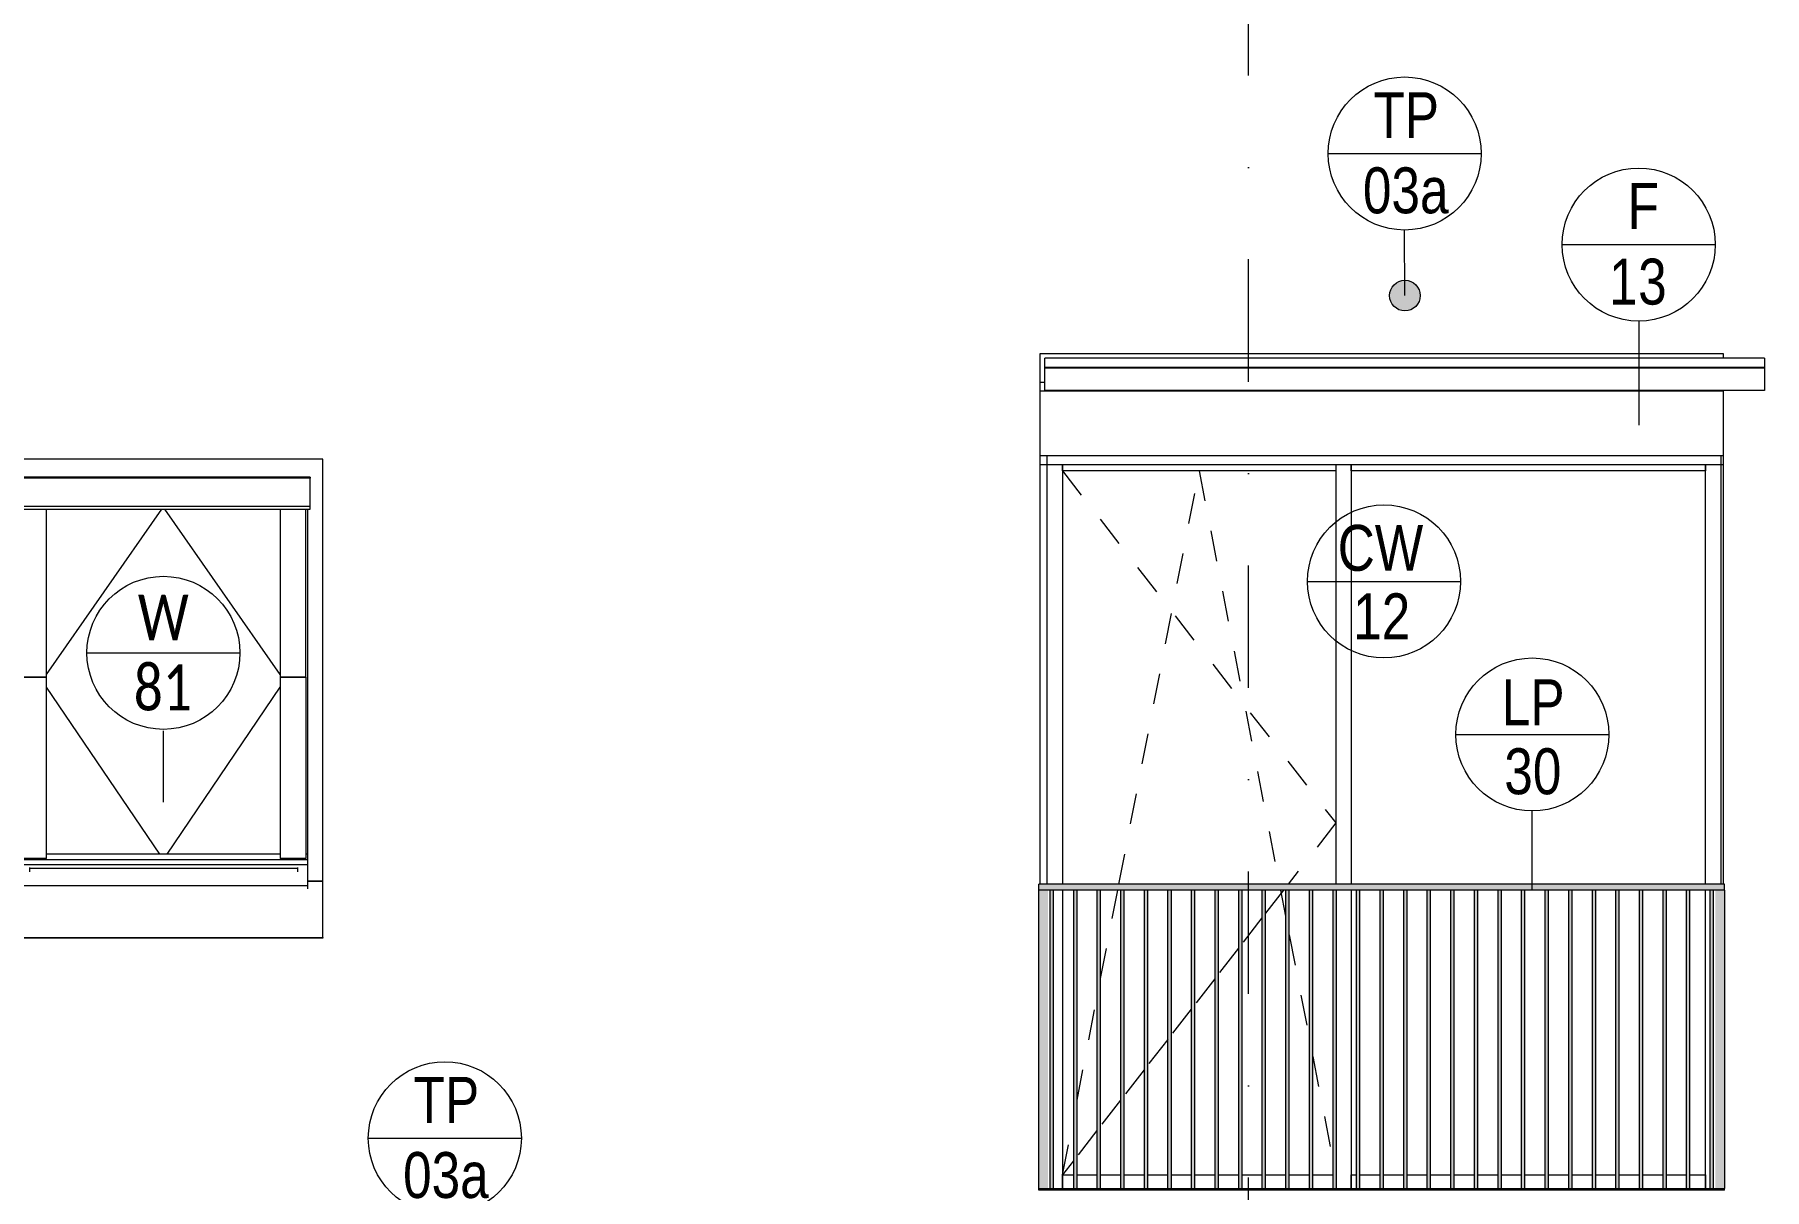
# Model space of a CAD drawing. Header units: millimetres. Extents: x -9129 to 220959, y -4760 to 72638.
# Drawn here: x -3816 to 1834, y 7803 to 11575 of the extents above; entities that cross this region are included whole.
import ezdxf

# ---------------------------------------------------------------- set-up
doc = ezdxf.new("R2010")
doc.units = ezdxf.units.MM
doc.linetypes.add('HA_Dash_2mm-S1mm', pattern=[200, 100, -100])
doc.linetypes.add('HA_DashDot_10mm-S3mm', pattern=[1000, 400, -300, 0, -300])
for name, color, linetype, lineweight in [('A-DETL-____-THIN', 9, 'Continuous', 9), ('A-DOOR-____-OTLN', 9, 'Continuous', 9), ('A-FLOR-HRAL-IDEN', 9, 'Continuous', 9), ('A-FLOR-HRAL-OTLN', 9, 'Continuous', 9), ('A-GENM-____-IDEN', 9, 'Continuous', 9), ('A-GENM-____-OTLN', 9, 'Continuous', 9), ('A-GLAZ-____-IDEN', 9, 'Continuous', 9), ('A-GLAZ-____-OTLN', 9, 'Continuous', 5), ('A-GLAZ-CURT-OTLN', 9, 'Continuous', 5), ('A-GLAZ-CWMG-OTLN', 9, 'Continuous', 5), ('A-ROOF-____-OTLN', 9, 'Continuous', 9), ('A-WALL-____-IDEN', 9, 'Continuous', 9), ('A-WALL-____-OTLN', 9, 'Continuous', 9), ('G-____-____-TEXT', 9, 'Continuous', 5), ('S-GRID-____-OTLN', 9, 'Continuous', 5)]:
    doc.layers.add(name, color=color, linetype=linetype, lineweight=lineweight)
doc.styles.add('Arial_2', font='arial.ttf', dxfattribs={"width": 0.8, "height": 150})
doc.styles.add('Calibri', font='calibri.ttf', dxfattribs={"width": 0.8, "height": 150})

# ---------------------------------------------------------------- blocks, each defined once
blk = doc.blocks.new('Railing - 40 x12 mm-1449025-D_pohled jižní_DPS pohled')
at = {"layer": 'A-FLOR-HRAL-OTLN'}
blk.add_hatch(color=256, dxfattribs=at).paths.add_polyline_path([(-1280.8, 4655), (-1280.8, 5630), (-1310.8, 5630), (-1310.8, 4655)])
at = {"layer": 'A-FLOR-HRAL-OTLN', "color": 7}
blk.add_line((-1280.8, 5630), (-1280.8, 4655), dxfattribs=at)
blk = doc.blocks.new('Railing - 40 x12 mm-V1-D_pohled jižní_DPS pohled')
at = {"layer": 'A-FLOR-HRAL-OTLN'}
blk.add_hatch(color=256, dxfattribs=at).paths.add_polyline_path([(-1310.8, 4655), (-1310.8, 5630), (-1322.8, 5630), (-1322.8, 4655)])
at = {"layer": 'A-FLOR-HRAL-OTLN', "color": 7}
for p, q in [((-1310.8, 5630), (-1322.8, 5630)), ((-1322.8, 5630), (-1322.8, 4655)), ((-1310.8, 4655), (-1310.8, 5630)), ((-1322.8, 4655), (-1310.8, 4655))]:
    blk.add_line(p, q, dxfattribs=at)
blk = doc.blocks.new('Railing - 40 x12 mm-V2-D_pohled jižní_DPS pohled')
at = {"layer": 'A-FLOR-HRAL-OTLN'}
blk.add_hatch(color=256, dxfattribs=at).paths.add_polyline_path([(-5480.8, 4655), (-5480.8, 5630), (-5510.8, 5630), (-5510.8, 4655)])
at = {"layer": 'A-FLOR-HRAL-OTLN', "color": 7}
blk.add_line((-5510.8, 4655), (-5510.8, 5630), dxfattribs=at)
blk = doc.blocks.new('Railing - Railing-1448841-D_pohled jižní_DPS pohled')
at = {"layer": 'A-FLOR-HRAL-OTLN'}
blk.add_hatch(color=256, dxfattribs=at).paths.add_polyline_path([(761, 7800), (1704.3, 7800), (1704.3, 7805), (-535.7, 7805), (-535.7, 7800), (495.4, 7800)])
at = {"layer": 'A-FLOR-HRAL-OTLN', "color": 7}
for p, q in [((-535.7, 7800), (-535.7, 7805)), ((-535.7, 7805), (1704.3, 7805)), ((1704.3, 7800), (-535.7, 7800)), ((1704.3, 7800), (1704.3, 7805))]:
    blk.add_line(p, q, dxfattribs=at)
for name, p in [('Railing - 40 x12 mm-V2-D_pohled jižní_DPS pohled', (4975, 3150)), ('Railing - 40 x12 mm-V1-D_pohled jižní_DPS pohled', (823, 3150)), ('Railing - 40 x12 mm-V1-D_pohled jižní_DPS pohled', (900, 3150)), ('Railing - 40 x12 mm-V1-D_pohled jižní_DPS pohled', (977, 3150)), ('Railing - 40 x12 mm-V1-D_pohled jižní_DPS pohled', (1054, 3150)), ('Railing - 40 x12 mm-V1-D_pohled jižní_DPS pohled', (1131, 3150)), ('Railing - 40 x12 mm-V1-D_pohled jižní_DPS pohled', (1208, 3150)), ('Railing - 40 x12 mm-V1-D_pohled jižní_DPS pohled', (1285, 3150)), ('Railing - 40 x12 mm-V1-D_pohled jižní_DPS pohled', (1362, 3150)), ('Railing - 40 x12 mm-V1-D_pohled jižní_DPS pohled', (1439, 3150)), ('Railing - 40 x12 mm-V1-D_pohled jižní_DPS pohled', (1516, 3150)), ('Railing - 40 x12 mm-V1-D_pohled jižní_DPS pohled', (1593, 3150)), ('Railing - 40 x12 mm-V1-D_pohled jižní_DPS pohled', (1670, 3150)), ('Railing - 40 x12 mm-V1-D_pohled jižní_DPS pohled', (1747, 3150)), ('Railing - 40 x12 mm-V1-D_pohled jižní_DPS pohled', (1824, 3150)), ('Railing - 40 x12 mm-V1-D_pohled jižní_DPS pohled', (1901, 3150)), ('Railing - 40 x12 mm-V1-D_pohled jižní_DPS pohled', (1978, 3150)), ('Railing - 40 x12 mm-V1-D_pohled jižní_DPS pohled', (2055, 3150)), ('Railing - 40 x12 mm-V1-D_pohled jižní_DPS pohled', (2132, 3150)), ('Railing - 40 x12 mm-V1-D_pohled jižní_DPS pohled', (2209, 3150)), ('Railing - 40 x12 mm-V1-D_pohled jižní_DPS pohled', (2286, 3150)), ('Railing - 40 x12 mm-V1-D_pohled jižní_DPS pohled', (2363, 3150)), ('Railing - 40 x12 mm-V1-D_pohled jižní_DPS pohled', (2440, 3150)), ('Railing - 40 x12 mm-V1-D_pohled jižní_DPS pohled', (2517, 3150)), ('Railing - 40 x12 mm-V1-D_pohled jižní_DPS pohled', (2594, 3150)), ('Railing - 40 x12 mm-V1-D_pohled jižní_DPS pohled', (2671, 3150)), ('Railing - 40 x12 mm-V1-D_pohled jižní_DPS pohled', (2748, 3150)), ('Railing - 40 x12 mm-V1-D_pohled jižní_DPS pohled', (2825, 3150)), ('Railing - 40 x12 mm-V1-D_pohled jižní_DPS pohled', (2902, 3150)), ('Railing - 40 x12 mm-V1-D_pohled jižní_DPS pohled', (2979, 3150)), ('Railing - 40 x12 mm-1449025-D_pohled jižní_DPS pohled', (2985, 3150))]:
    blk.add_blockref(name, p)
blk = doc.blocks.new('Top Rail Type - Top Rail_Internal_-1448865-D_pohled jižní_DPS pohled')
at = {"layer": 'A-FLOR-HRAL-OTLN'}
blk.add_hatch(color=256, dxfattribs=at).paths.add_polyline_path([(761, 8780), (1704.3, 8780), (1704.3, 8800), (-535.7, 8800), (-535.7, 8780), (229.7, 8780)])
at = {"layer": 'A-FLOR-HRAL-OTLN', "color": 7}
for p, q in [((-535.7, 8780), (-535.7, 8800)), ((1704.3, 8800), (-535.7, 8800)), ((1704.3, 8780), (-535.7, 8780)), ((1704.3, 8780), (1704.3, 8800))]:
    blk.add_line(p, q, dxfattribs=at)
blk = doc.blocks.new('Systémový panel - Sklo-1655971-D_pohled jižní_DPS pohled')
at = {"layer": 'A-GLAZ-CURT-OTLN', "color": 250}
for p, q in [((1641.8, 10150), (484.3, 10150)), ((484.3, 10150), (484.3, 8800)), ((1641.8, 8800), (1641.8, 10150)), ((484.3, 8780), (484.3, 7850)), ((1641.8, 7850), (1641.8, 8780)), ((484.3, 7850), (501.3, 7850)), ((513.3, 7850), (578.3, 7850)), ((590.3, 7850), (655.3, 7850)), ((667.3, 7850), (732.3, 7850)), ((744.3, 7850), (809.3, 7850)), ((821.3, 7850), (886.3, 7850)), ((898.3, 7850), (963.3, 7850)), ((975.3, 7850), (1040.3, 7850)), ((1052.3, 7850), (1117.3, 7850)), ((1129.3, 7850), (1194.3, 7850)), ((1206.3, 7850), (1271.3, 7850)), ((1283.3, 7850), (1348.3, 7850)), ((1360.3, 7850), (1425.3, 7850)), ((1437.3, 7850), (1502.3, 7850)), ((1514.3, 7850), (1579.3, 7850)), ((1591.3, 7850), (1641.8, 7850))]:
    blk.add_line(p, q, dxfattribs=at)
blk = doc.blocks.new('Obdélníková příčel - 50x70mm EXT-1691940-D_pohled jižní_DPS pohled')
at = {"layer": 'A-GLAZ-CWMG-OTLN', "color": 250}
for p, q in [((-458.2, 10150), (-458.2, 10170)), ((434.3, 10150), (-458.2, 10150)), ((434.3, 10170), (434.3, 10150))]:
    blk.add_line(p, q, dxfattribs=at)
blk = doc.blocks.new('Obdélníková příčel - 50x70mm EXT-1655972-D_pohled jižní_DPS pohled')
at = {"layer": 'A-GLAZ-CWMG-OTLN', "color": 250}
for p, q in [((484.3, 7805), (484.3, 7850)), ((484.3, 7850), (501.3, 7850)), ((513.3, 7850), (578.3, 7850)), ((590.3, 7850), (655.3, 7850)), ((667.3, 7850), (732.3, 7850)), ((744.3, 7850), (809.3, 7850)), ((821.3, 7850), (886.3, 7850)), ((898.3, 7850), (963.3, 7850)), ((975.3, 7850), (1040.3, 7850)), ((1052.3, 7850), (1117.3, 7850)), ((1129.3, 7850), (1194.3, 7850)), ((1206.3, 7850), (1271.3, 7850)), ((1283.3, 7850), (1348.3, 7850)), ((1360.3, 7850), (1425.3, 7850)), ((1437.3, 7850), (1502.3, 7850)), ((1514.3, 7850), (1579.3, 7850)), ((1591.3, 7850), (1641.8, 7850)), ((1641.8, 7850), (1641.8, 7805))]:
    blk.add_line(p, q, dxfattribs=at)
blk = doc.blocks.new('Obdélníková příčel - 50x70mm EXT-1479396-D_pohled jižní_DPS pohled')
at = {"layer": 'A-GLAZ-CWMG-OTLN', "color": 250}
for p, q in [((-458.2, 10170), (-458.2, 8800)), ((-458.2, 8780), (-458.2, 7805))]:
    blk.add_line(p, q, dxfattribs=at)
blk = doc.blocks.new('Obdélníková příčel - 50x70mm EXT-1479397-D_pohled jižní_DPS pohled')
at = {"layer": 'A-GLAZ-CWMG-OTLN', "color": 250}
for p, q in [((1641.8, 8800), (1641.8, 10170)), ((1641.8, 7805), (1641.8, 8780))]:
    blk.add_line(p, q, dxfattribs=at)
blk = doc.blocks.new('ABMV_CW_Single_Swing_Generic - Ex_Glass_SKLOPNE-1691942-D_pohled jižní_DPS pohled')
at = {"layer": 'A-DOOR-____-OTLN', "color": 250, "linetype": 'HA_Dash_2mm-S1mm', "lineweight": 5}
for p, q in [((-458.2, 10150), (434.3, 9000)), ((-273.9, 8800), (-11.9, 10150)), ((-11.9, 10150), (250, 8800)), ((434.3, 9000), (279.1, 8800)), ((-333.7, 8491.4), (-277.7, 8780)), ((263.6, 8780), (205.3, 8704.9)), ((253.9, 8780), (270.3, 8695.5)), ((193.3, 8689.4), (128.3, 8605.6)), ((116.3, 8590.2), (51.3, 8506.4)), ((282.3, 8633.7), (347.3, 8298.7)), ((39.3, 8491), (-25.7, 8407.2)), ((-410.7, 8094.5), (-345.7, 8429.6)), ((-37.7, 8391.8), (-102.7, 8308)), ((-114.7, 8292.5), (-179.7, 8208.8)), ((-191.7, 8193.3), (-256.7, 8109.6)), ((359.3, 8236.8), (424.3, 7901.8)), ((-268.7, 8094.1), (-333.7, 8010.4)), ((-458.2, 7850), (-422.7, 8032.7)), ((-345.7, 7994.9), (-410.7, 7911.1)), ((-422.7, 7895.7), (-458.2, 7850))]:
    blk.add_line(p, q, dxfattribs=at)
blk = doc.blocks.new('Obdélníková příčel - 50x70mm EXT-1655973-D_pohled jižní_DPS pohled')
at = {"layer": 'A-GLAZ-CWMG-OTLN', "color": 250}
for p, q in [((484.3, 10150), (484.3, 10170)), ((1641.8, 10150), (484.3, 10150)), ((1641.8, 10170), (1641.8, 10150))]:
    blk.add_line(p, q, dxfattribs=at)
blk = doc.blocks.new('Obdélníková příčel - 50x70mm EXT-1691941-D_pohled jižní_DPS pohled')
at = {"layer": 'A-GLAZ-CWMG-OTLN', "color": 250}
for p, q in [((-458.2, 7805), (-458.2, 7850)), ((-458.2, 7850), (-422.7, 7850)), ((-410.7, 7850), (-345.7, 7850)), ((-333.7, 7850), (-268.7, 7850)), ((-256.7, 7850), (-191.7, 7850)), ((-179.7, 7850), (-114.7, 7850)), ((-102.7, 7850), (-37.7, 7850)), ((-25.7, 7850), (39.3, 7850)), ((51.3, 7850), (116.3, 7850)), ((128.3, 7850), (193.3, 7850)), ((205.3, 7850), (270.3, 7850)), ((282.3, 7850), (347.3, 7850)), ((359.3, 7850), (424.3, 7850))]:
    blk.add_line(p, q, dxfattribs=at)
blk = doc.blocks.new('Obdélníková příčel - 50x70mm EXT-1479394-D_pohled jižní_DPS pohled')
at = {"layer": 'A-GLAZ-CWMG-OTLN', "color": 250}
for p, q in [((434.3, 10170), (434.3, 8800)), ((484.3, 10170), (484.3, 8800)), ((484.3, 8780), (484.3, 7805))]:
    blk.add_line(p, q, dxfattribs=at)
blk = doc.blocks.new('HA_GM_Gutter_Balcony - HA_GM_Gutter_Facade TP03-1639326-D_pohled jižní_DPS pohled')
at = {"layer": 'A-GENM-____-OTLN', "color": 7}
for p, q in [((-515.7, 10487.9), (-515.7, 10517.7)), ((1834.3, 10517.7), (-515.7, 10517.7)), ((1834.3, 10517.7), (1834.3, 10487.9)), ((-515.7, 10485.4), (-515.7, 10487.9)), ((1834.3, 10487.9), (-515.7, 10487.9)), ((-515.7, 10412.7), (-515.7, 10485.4)), ((1834.3, 10485.4), (-515.7, 10485.4)), ((1834.3, 10487.9), (1834.3, 10485.4)), ((1834.3, 10485.4), (1834.3, 10412.7)), ((1834.3, 10412.7), (-515.7, 10412.7))]:
    blk.add_line(p, q, dxfattribs=at)
blk = doc.blocks.new('Roof-Windows_VELUX_GLL_1061 - PK08-1755427-D_pohled jižní_DPS pohled')
at = {"layer": 'A-GLAZ-____-OTLN', "color": 250}
for p, q in [((20267.9, 10187.8), (19225.9, 10187.8)), ((19225.9, 10187.8), (19225.9, 8808.8)), ((20267.9, 8808.8), (20267.9, 10187.8)), ((20267.9, 10185.8), (20267.9, 10187.8)), ((19267.8, 10125.7), (19267.8, 10128.7)), ((20226, 10128.7), (19267.8, 10128.7)), ((20226, 10125.7), (19267.8, 10125.7)), ((19267.8, 10125.7), (19267.8, 10033)), ((20226, 10128.7), (20226, 10125.7)), ((20226, 10033), (20226, 10125.7)), ((20226, 10033), (19267.8, 10033)), ((19267.8, 10033), (19267.8, 10024.7)), ((19267.8, 10024.7), (20226, 10024.7)), ((19275.9, 10024.7), (19275.9, 8897.6)), ((19282.2, 10024), (19282.2, 9475.1)), ((19365.5, 9484.3), (19742.1, 10024.7)), ((19365.5, 9475.1), (19365.5, 10024)), ((20128.3, 9484.3), (19751.6, 10024.7)), ((20128.3, 10024), (20128.3, 9475.1)), ((20211.5, 9475.1), (20211.5, 10024)), ((20217.9, 10024.7), (20217.9, 8897.6)), ((20226, 10024.7), (20226, 10033)), ((19282.2, 9475.1), (19365.5, 9475.1)), ((19282.2, 8882.8), (19282.2, 9475.1)), ((19365.5, 9475.1), (19282.2, 9475.1)), ((19365.5, 8882.8), (19365.5, 9475.1)), ((19735.1, 8897.6), (19365.5, 9443.3)), ((19758.6, 8897.6), (20128.3, 9443.3)), ((20128.3, 9475.1), (20211.5, 9475.1)), ((20128.3, 9475.1), (20128.3, 8882.8)), ((20211.5, 9475.1), (20128.3, 9475.1)), ((20211.5, 9475.1), (20211.5, 8882.8)), ((19275.9, 8886.2), (19275.9, 8897.6)), ((19282.2, 8897.6), (19275.9, 8897.6)), ((19275.9, 8862.6), (19275.9, 8878.9)), ((20217.9, 8878.9), (19275.9, 8878.9)), ((19365.5, 8882.8), (19282.2, 8882.8)), ((19365.5, 8882.3), (19282.2, 8882.3)), ((20128.3, 8897.6), (19365.5, 8897.6)), ((20211.5, 8882.8), (20128.3, 8882.8)), ((20211.5, 8882.3), (20128.3, 8882.3)), ((20217.9, 8897.6), (20211.5, 8897.6)), ((20217.9, 8897.6), (20217.9, 8886.2)), ((20217.9, 8878.9), (20217.9, 8862.6)), ((19275.9, 8853.5), (19275.9, 8862.6)), ((20217.9, 8862.6), (19275.9, 8862.6)), ((19275.9, 8853.5), (19275.9, 8839.8)), ((19308.9, 8853.5), (19308.9, 8839.8)), ((19308.9, 8851.5), (20184.9, 8851.5)), ((20184.9, 8853.5), (20184.9, 8839.8)), ((20217.9, 8862.6), (20217.9, 8853.5)), ((20217.9, 8853.5), (20217.9, 8839.8)), ((19225.9, 8808.8), (19275.9, 8808.8)), ((19275.9, 8808.8), (19225.9, 8808.8)), ((19225.9, 8808.8), (19225.9, 8624.7)), ((19275.9, 8784.6), (19275.9, 8795.2)), ((19275.9, 8795.1), (20217.9, 8795.1)), ((20217.9, 8808.8), (20267.9, 8808.8)), ((20267.9, 8808.8), (20217.9, 8808.8)), ((20217.9, 8795.2), (20217.9, 8784.6)), ((20267.9, 8624.7), (20267.9, 8808.8)), ((19225.9, 8624.7), (20267.9, 8624.7)), ((19225.9, 8622.8), (19225.9, 8624.7)), ((20267.9, 8622.8), (19225.9, 8622.8)), ((20267.9, 8624.7), (20267.9, 8622.8))]:
    blk.add_line(p, q, dxfattribs=at)
for centre, major_axis, start_param, end_param in [((19275.9, 8864), (0, 36.5), 0.91744, 1.152039), ((20217.9, 8864), (0, 36.5), 0.91744, 1.152039), ((19275.9, 8782.7), (0, 100.7), 0.965341, 1.414861), ((20217.9, 8782.7), (0, 100.7), 0.965341, 1.414861), ((19275.9, 8797.9), (0, 2.83), 1.414861, 3.104254), ((20217.9, 8797.9), (0, 2.83), 1.414861, 3.104254)]:
    blk.add_ellipse(centre, major_axis=major_axis, ratio=0.000022, start_param=start_param, end_param=end_param, dxfattribs=at)
blk = doc.blocks.new('185-01_OBJEKT D_Central_rvt-1-D_pohled jižní_DPS pohled')
at = {"layer": 'A-GENM-____-OTLN', "color": 7}
for p, q in [((-530.7, 10440), (-515.7, 10440)), ((1699.3, 10170), (-530.7, 10170))]:
    blk.add_line(p, q, dxfattribs=at)
at = {"layer": 'A-ROOF-____-OTLN', "color": 7}
for p, q in [((-530.7, 10533.4), (1699.3, 10533.4)), ((-530.7, 8800), (-530.7, 10533.4)), ((1699.3, 10533.4), (1699.3, 10517.7)), ((1699.3, 10412.7), (1699.3, 8800))]:
    blk.add_line(p, q, dxfattribs=at)
at = {"layer": 'A-WALL-____-OTLN', "color": 7}
for p, q in [((1699.3, 10410), (-530.7, 10410)), ((-530.7, 10200), (1699.3, 10200)), ((-508.2, 8800), (-508.2, 10200)), ((1691.8, 10200), (1691.8, 8800))]:
    blk.add_line(p, q, dxfattribs=at)
at = {"layer": 'A-DOOR-____-OTLN', "lineweight": 9}
blk.add_blockref('ABMV_CW_Single_Swing_Generic - Ex_Glass_SKLOPNE-1691942-D_pohled jižní_DPS pohled', (0, 0), dxfattribs=at)
at = {"layer": 'A-FLOR-HRAL-OTLN', "lineweight": 9}
for name in ['Top Rail Type - Top Rail_Internal_-1448865-D_pohled jižní_DPS pohled', 'Railing - Railing-1448841-D_pohled jižní_DPS pohled']:
    blk.add_blockref(name, (0, 0), dxfattribs=at)
at = {"layer": 'A-GENM-____-OTLN', "lineweight": 9}
blk.add_blockref('HA_GM_Gutter_Balcony - HA_GM_Gutter_Facade TP03-1639326-D_pohled jižní_DPS pohled', (0, 0), dxfattribs=at)
at = {"layer": 'A-GLAZ-____-OTLN', "lineweight": 9}
blk.add_blockref('Roof-Windows_VELUX_GLL_1061 - PK08-1755427-D_pohled jižní_DPS pohled', (-23141.8, 0.4), dxfattribs=at)
at = {"layer": 'A-GLAZ-CURT-OTLN', "lineweight": 9}
blk.add_blockref('Systémový panel - Sklo-1655971-D_pohled jižní_DPS pohled', (0, 0), dxfattribs=at)
at = {"layer": 'A-GLAZ-CWMG-OTLN', "lineweight": 9}
for name in ['Obdélníková příčel - 50x70mm EXT-1691940-D_pohled jižní_DPS pohled', 'Obdélníková příčel - 50x70mm EXT-1479396-D_pohled jižní_DPS pohled', 'Obdélníková příčel - 50x70mm EXT-1479394-D_pohled jižní_DPS pohled', 'Obdélníková příčel - 50x70mm EXT-1655973-D_pohled jižní_DPS pohled', 'Obdélníková příčel - 50x70mm EXT-1479397-D_pohled jižní_DPS pohled', 'Obdélníková příčel - 50x70mm EXT-1691941-D_pohled jižní_DPS pohled', 'Obdélníková příčel - 50x70mm EXT-1655972-D_pohled jižní_DPS pohled']:
    blk.add_blockref(name, (0, 0), dxfattribs=at)
blk = doc.blocks.new('HA_TAG_WD - Type Mark-1502833-D_pohled jižní_DPS pohled')
at = {"layer": 'A-GLAZ-____-IDEN'}
blk.add_line((-3644.9, 9555.5), (-3144.9, 9555.5), dxfattribs=at)
blk.add_circle((-3394.9, 9555.5), 250, dxfattribs=at)
blk = doc.blocks.new('HA_TAG_GM_Products - Generic-588599-D_pohled jižní_DPS pohled')
at = {"layer": 'A-GENM-____-IDEN'}
blk.add_line((8069.3, 11146.1), (8569.3, 11146.1), dxfattribs=at)
blk.add_circle((8319.3, 11146.1), 250, dxfattribs=at)
blk = doc.blocks.new('HA_TAG_cWA - Default-922888-D_pohled jižní_DPS pohled')
at = {"layer": 'A-WALL-____-IDEN'}
blk.add_line((341.8, 9788.8), (841.8, 9788.8), dxfattribs=at)
blk.add_circle((591.8, 9788.8), 250, dxfattribs=at)
blk = doc.blocks.new('HA_TAG_GM_Railings - Generic-2229991-D_pohled jižní_DPS pohled')
at = {"layer": 'A-FLOR-HRAL-IDEN'}
blk.add_line((18716.5, 6098.2), (19216.5, 6098.2), dxfattribs=at)
blk.add_circle((18966.5, 6098.2), 250, dxfattribs=at)

msp = doc.modelspace()

# ---------------------------------------------------------------- hatches: boundary and pattern name
at = {"layer": 'A-GENM-____-IDEN'}
h = msp.add_hatch(color=256, dxfattribs=at)
edge = h.paths.add_edge_path()
edge.add_arc((660.2, 10722.5), 50, 0, 360)

# ---------------------------------------------------------------- linework, layer by layer
at = {"layer": 'A-DETL-____-THIN'}
for p, q in [((1173.7, 10889.4), (1673.7, 10889.4)), ((1423.7, 10639.4), (1423.7, 10299.4))]:
    msp.add_line(p, q, dxfattribs=at)
msp.add_circle((1423.7, 10889.4), 250, dxfattribs=at)
at = {"layer": 'A-FLOR-HRAL-IDEN'}
msp.add_line((1076.3, 8780), (1076.3, 9038.8), dxfattribs=at)
at = {"layer": 'A-GENM-____-IDEN'}
msp.add_line((660.2, 10722.5), (659.3, 10936.8), dxfattribs=at)
msp.add_circle((660.2, 10722.5), 50, dxfattribs=at)
at = {"layer": 'A-GLAZ-____-IDEN'}
msp.add_line((-3394.9, 9067.3), (-3394.9, 9301), dxfattribs=at)
at = {"layer": 'S-GRID-____-OTLN', "linetype": 'HA_DashDot_10mm-S3mm', "lineweight": 9}
msp.add_line((149.3, -1559.8), (149.3, 15365.8), dxfattribs=at)

# ---------------------------------------------------------------- block references
at = {"lineweight": 5}
msp.add_blockref('185-01_OBJEKT D_Central_rvt-1-D_pohled jižní_DPS pohled', (0, 0), dxfattribs=at)
at = {"layer": 'A-FLOR-HRAL-IDEN'}
msp.add_blockref('HA_TAG_GM_Railings - Generic-2229991-D_pohled jižní_DPS pohled', (-17890.2, 3190.6), dxfattribs=at)
at = {"layer": 'A-GENM-____-IDEN'}
for p in [(-7660, 40.7), (-10795, -3176.3)]:
    msp.add_blockref('HA_TAG_GM_Products - Generic-588599-D_pohled jižní_DPS pohled', p, dxfattribs=at)
at = {"layer": 'A-GLAZ-____-IDEN'}
msp.add_blockref('HA_TAG_WD - Type Mark-1502833-D_pohled jižní_DPS pohled', (0, 0), dxfattribs=at)
at = {"layer": 'A-WALL-____-IDEN'}
msp.add_blockref('HA_TAG_cWA - Default-922888-D_pohled jižní_DPS pohled', (0, 0), dxfattribs=at)

# ---------------------------------------------------------------- texts
at = {"layer": 'A-FLOR-HRAL-IDEN', "lineweight": 5, "char_height": 150, "attachment_point": 1, "style": 'Arial_2'}
for s, insert, width in [('LP', (976.7, 9469), 250.126), ('30', (984.7, 9243.6), 230.886)]:
    msp.add_mtext(s, dxfattribs=dict(at, insert=insert, width=width))
at = {"layer": 'A-GENM-____-IDEN', "lineweight": 5, "char_height": 150, "attachment_point": 1, "style": 'Arial_2'}
for s, insert, width in [('TP', (557.3, 11387), 256.54), ('03a', (522.9, 11141.5), 339.915), ('TP', (-2577.7, 8170), 256.54), ('03a', (-2612.1, 7924.5), 339.915)]:
    msp.add_mtext(s, dxfattribs=dict(at, insert=insert, width=width))
at = {"layer": 'A-GLAZ-____-IDEN', "lineweight": 5, "char_height": 150, "attachment_point": 1, "style": 'Calibri'}
for s, insert, width in [('W', (-3478.5, 9746), 211.645), ('81', (-3491.7, 9517.5), 243.713)]:
    msp.add_mtext(s, dxfattribs=dict(at, insert=insert, width=width))
at = {"layer": 'A-WALL-____-IDEN', "lineweight": 5, "char_height": 150, "attachment_point": 1, "style": 'Arial_2'}
for s, insert, width in [('CW', (440.7, 9973.5), 352.742), ('12', (491.1, 9749.8), 230.886)]:
    msp.add_mtext(s, dxfattribs=dict(at, insert=insert, width=width))
at = {"layer": 'G-____-____-TEXT', "color": 7, "lineweight": 9, "char_height": 150, "attachment_point": 1, "style": 'Arial_2'}
for s, insert, width in [('F', (1387.3, 11090.3), 128.27), ('1', (1326.7, 10843.3), 115.443), ('3', (1422, 10843.3), 115.443)]:
    msp.add_mtext(s, dxfattribs=dict(at, insert=insert, width=width))

doc.saveas('drawing.dxf')
